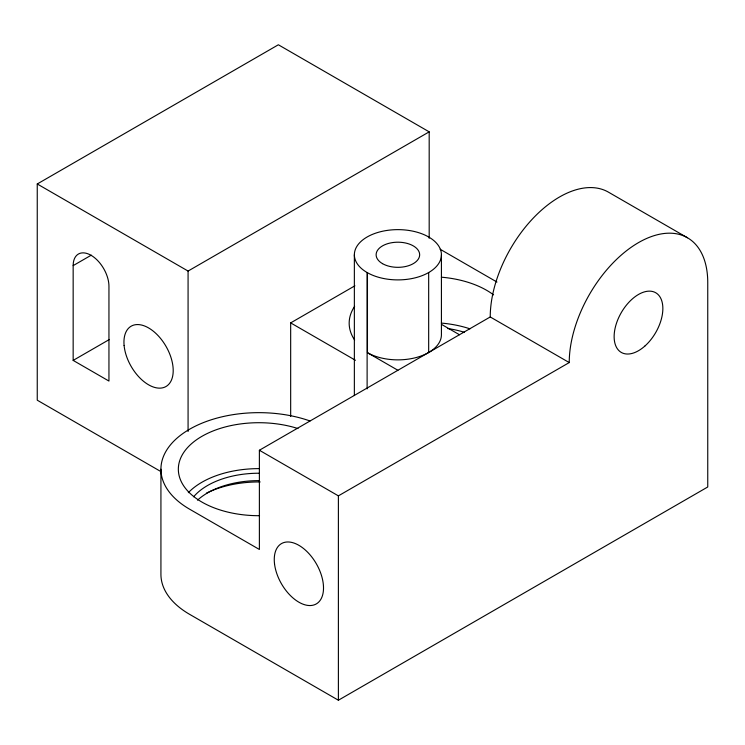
<?xml version="1.0" encoding="UTF-8"?>
<svg xmlns="http://www.w3.org/2000/svg" width="745" height="745" viewBox="0 0 745 745"><rect width="100%" height="100%" fill="white"/><g stroke="black" fill="none" stroke-linecap="round" stroke-linejoin="round"><path stroke-width="1.12" d="M160.929 471.594L37.25 400.195L37.25 183.978L278.36 44.774L429.185 131.846L429.185 238.288M73.159 265.62A25.302 14.611 60 0 1 91.048 255.293A25.302 14.611 60 0 1 108.947 286.285L108.947 381.058L73.159 360.403L73.159 265.62L91.3 255.153M37.25 183.978L188.075 271.059L429.185 131.846M73.159 360.403L109.441 339.459M290.671 416.483L290.671 322.892L354.909 285.801M310.022 420.981A97.94 56.545 0 0 0 181.948 434.205A97.94 56.545 0 0 0 189.612 509.189L259.381 549.465L259.381 450.25L490.238 316.96A97.94 56.545 -60 0 1 532.992 218.397A97.94 56.545 -60 0 1 608.46 192.163L687.467 237.767M259.381 450.25L338.388 495.863L569.236 362.573A97.94 56.545 -60 0 1 638.493 242.619A97.94 56.545 -60 0 1 707.75 282.606L707.75 486.979L338.388 700.226L189.612 614.336A97.94 56.545 0 0 1 160.929 574.348L160.929 469.201M367.117 272.54L367.453 272.726A43.527 25.134 0 0 0 440.025 261.095A43.527 25.134 0 0 0 386.478 230.512A43.527 25.134 0 0 0 367.117 272.54L367.117 388.899M440.155 249.249L496.962 282.048M490.238 316.96L569.236 362.573M441.58 324.42L459.451 334.738M367.453 272.726L367.453 352.702L397.895 370.274M290.671 322.892L355.458 360.291M441.422 254.762L441.422 334.738A43.527 25.134 0 0 1 414.769 357.898A43.527 25.134 0 0 1 367.453 352.702M428.673 272.54L428.673 352.506M354.359 254.762L354.359 395.558M338.388 495.863L338.388 700.226M188.075 271.059L188.075 431.476M193.644 496.775A72.554 41.888 0 0 1 259.092 473.224M197.509 500.165A72.554 41.888 0 0 1 259.092 480.627M259.539 515.698A80.535 46.497 0 0 1 180.83 457.728A80.535 46.497 0 0 1 297.981 428.561M188.336 492.678A80.535 46.497 0 0 1 259.316 468.624M206.402 493.171A80.535 46.497 0 0 1 260.154 481.95M354.639 340.027A80.535 46.497 0 0 1 354.639 306.344M441.375 277.187A80.535 46.497 0 0 1 493.59 294.88M441.375 323.088A80.535 46.497 0 0 1 469.965 328.834M447.512 328.489A72.554 41.888 0 0 1 464.275 332.27M382.502 263.646A21.763 12.563 0 0 0 418.913 258.021A21.763 12.563 0 0 0 392.261 242.628A21.763 12.563 0 0 0 382.502 263.646M644.798 346.127A34.466 19.901 -60 0 0 655.721 292.748A34.466 19.901 -60 0 0 614.96 328.899A34.466 19.901 -60 0 0 644.798 346.127M274.523 563.844A34.819 20.106 60 0 0 314.176 604.875A34.819 20.106 60 0 0 307.955 552.557A34.819 20.106 60 0 0 274.523 563.844M124.108 345.512A34.819 20.106 60 0 0 163.257 387.661A34.819 20.106 60 0 0 158.35 335.902A34.819 20.106 60 0 0 124.108 345.512"/></g></svg>
